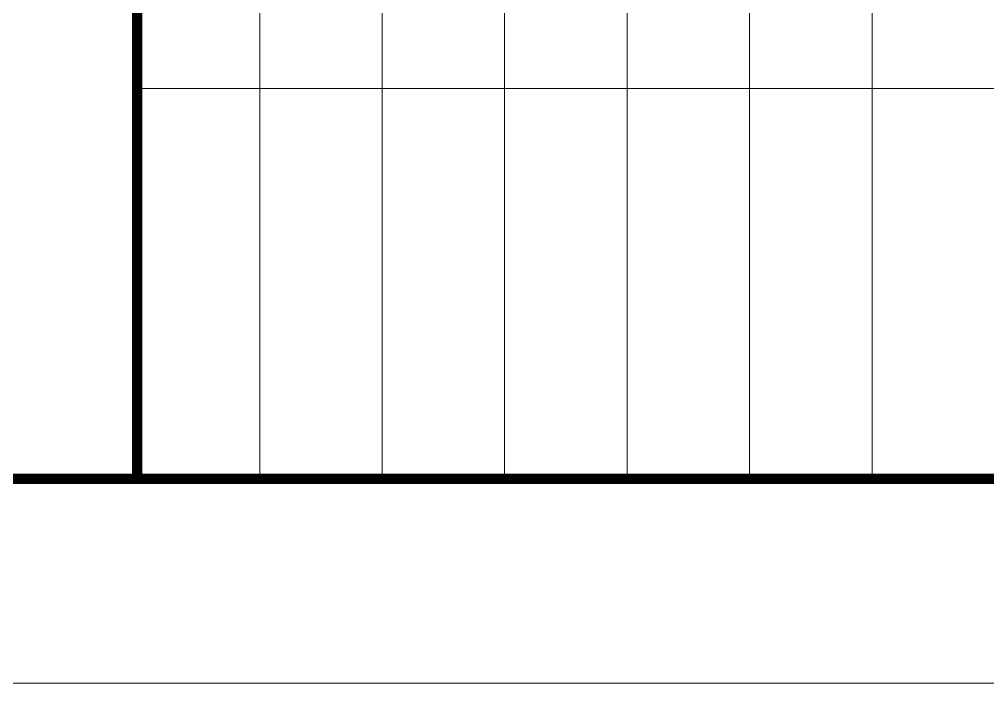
# Model space of a CAD drawing. Extents: x 57342 to 87103, y 19822 to 43940.
# Drawn here: x 67437 to 68385, y 22681 to 23331 of the extents above; entities that cross this region are included whole.
import ezdxf

# ---------------------------------------------------------------- set-up
doc = ezdxf.new("R2010")
doc.units = 0
doc.header["$LTSCALE"] = 1000
doc.header["$MEASUREMENT"] = 0

# ---------------------------------------------------------------- blocks, each defined once
blk = doc.blocks.new('图框-A1+1-4')
at = {"const_width": 0.05}
blk.add_lwpolyline([(0, 0), (1051, 0), (1051, 594), (0, 594)], close=True, dxfattribs=at)
blk = doc.blocks.new('图签信息')
at = {"const_width": 0.5}
for points in [[(-65, 574), (-65, 500.5), (0, 500.5), (0, 574)], [(-65, 0), (0, 0), (0, 500.5), (-65, 500.5)]]:
    blk.add_lwpolyline(points, close=True, dxfattribs=at)
at = {"const_width": 0.05}
for points in [[(-19.101, 566.5), (-19.101, 500.5)], [(-65, 536.5), (0, 536.5)], [(-65, 530.5), (0, 530.5)], [(-65, 524.5), (0, 524.5)], [(-65, 518.5), (0, 518.5)], [(-65, 512.5), (0, 512.5)], [(-65, 512.5), (0, 512.5)], [(-65, 506.5), (0, 506.5)], [(-65, 500.5), (0, 500.5)]]:
    blk.add_lwpolyline(points, dxfattribs=at)
blk = doc.blocks.new('图签-A1')
at = {"color": 2}
blk.add_blockref('图签信息', (0, 0), dxfattribs=at)

msp = doc.modelspace()

# ---------------------------------------------------------------- block references
at = {"xscale": 20, "yscale": 20, "zscale": 20, "rotation": 270}
for name, p in [('图框-A1+1-4', (57342.17, 43701.57)), ('图签-A1', (57542.17, 22881.57))]:
    msp.add_blockref(name, p, dxfattribs=at)

doc.saveas('drawing.dxf')
